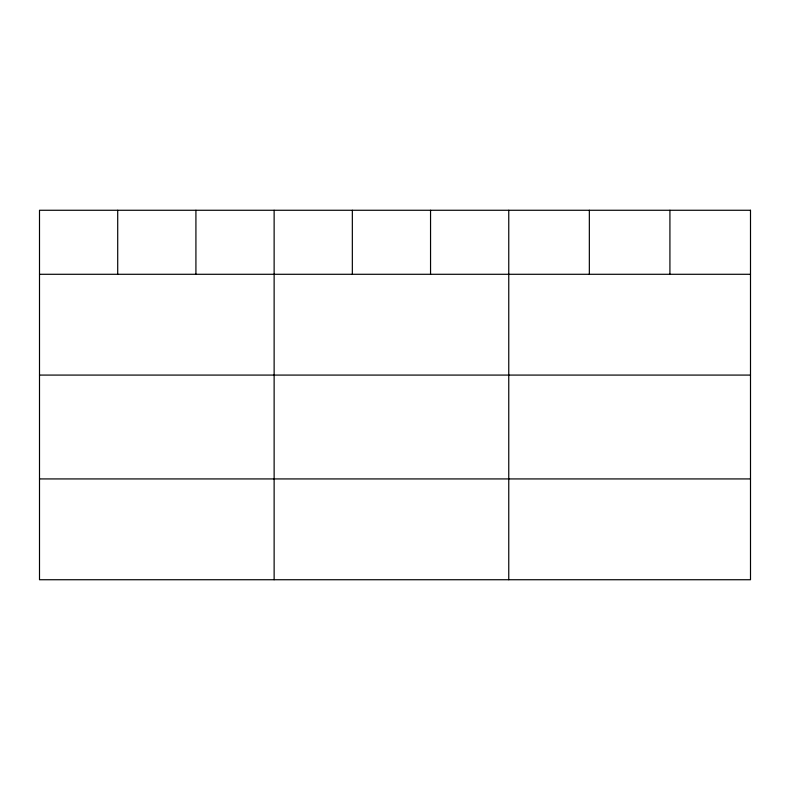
<?xml version="1.0" encoding="UTF-8"?>
<svg xmlns="http://www.w3.org/2000/svg" width="790" height="790" viewBox="0 0 790 790"><rect width="100%" height="100%" fill="white"/><g stroke="black" fill="none" stroke-linecap="round" stroke-linejoin="round"><path stroke-width="1.19" d="M39.5 274.288L750.5 274.288M39.5 375.082L750.5 375.082M39.5 478.928L750.5 478.928M669.92 210.268L669.92 274.288M589.34 210.268L589.34 274.288M508.76 210.268L508.76 579.732M430.55 210.268L430.55 274.288M352.34 210.268L352.34 274.288M274.13 210.268L274.13 579.732M195.92 210.268L195.92 274.288M117.71 210.268L117.71 274.288M750.5 210.268L39.5 210.268L39.5 579.732L750.5 579.732L750.5 210.268"/></g></svg>
